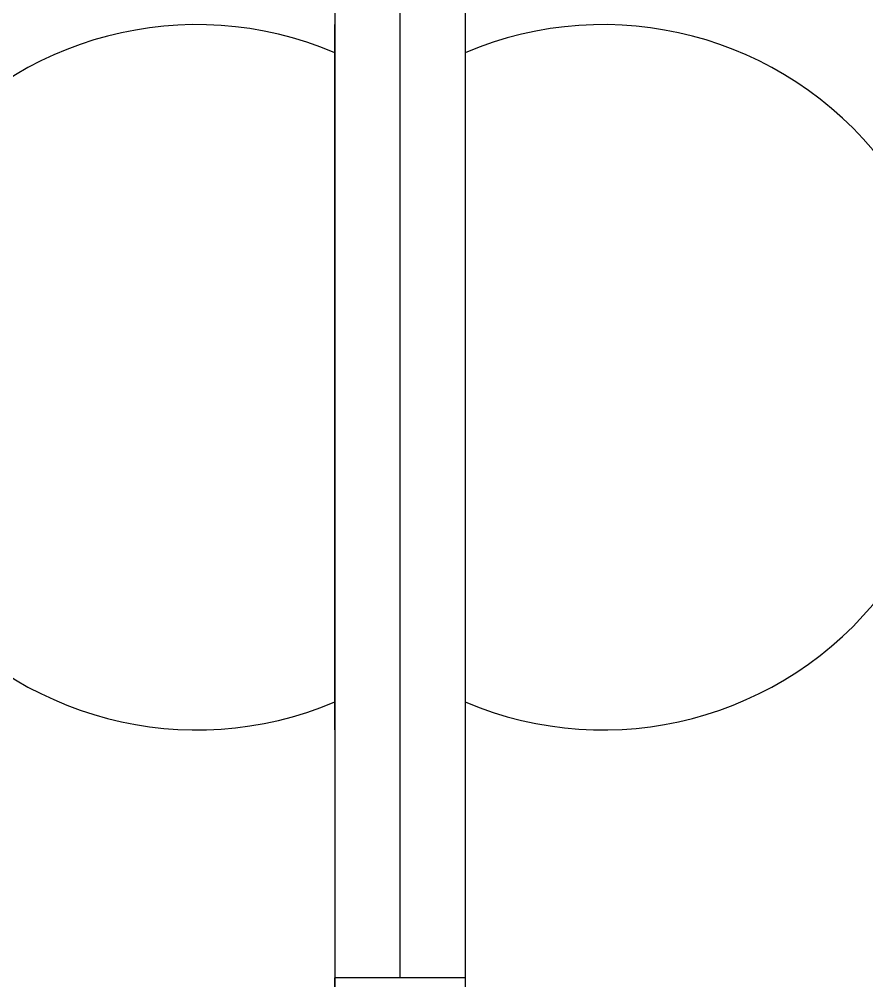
# Model space of a CAD drawing. Header units: inches. Extents: x 16928 to 514628, y -1471 to 241387.
# Drawn here: x 64893 to 65607, y 45226 to 46037 of the extents above; entities that cross this region are included whole.
import ezdxf

# ---------------------------------------------------------------- set-up
doc = ezdxf.new("R2010")
doc.units = ezdxf.units.IN
doc.header["$MEASUREMENT"] = 0
for name, color, linetype in [('ELECT', 6, 'Continuous'), ('partition', 8, 'Continuous'), ('TB', 8, 'Continuous'), ('WIN', 9, 'Continuous')]:
    doc.layers.add(name, color=color, linetype=linetype)

# ---------------------------------------------------------------- blocks, each defined once
blk = doc.blocks.new('13A SSO 300mm')
at = {"layer": 'ELECT', "color": 6}
blk.add_line((-297.44, 0), (297.44, 0), dxfattribs=at)
blk.add_arc((0, 116.33), 297.44, 336.97635, 203.02365, dxfattribs=at)

msp = doc.modelspace()

# ---------------------------------------------------------------- linework, layer by layer
at = {"layer": 'partition'}
for p, q in [((65158.56, 49110.48), (65158.56, 44130.48)), ((65268.56, 49110.48), (65268.56, 44130.48))]:
    msp.add_line(p, q, dxfattribs=at)
at = {"layer": 'WIN'}
for p, q in [((65158.56, 46178.96), (65158.56, 45228.96)), ((65213.56, 46178.96), (65213.56, 45228.96)), ((65268.56, 46178.96), (65268.56, 45228.96)), ((65158.56, 45178.96), (65158.56, 45228.96)), ((65268.56, 45228.96), (65268.56, 45178.96))]:
    msp.add_line(p, q, dxfattribs=at)
msp.add_lwpolyline([(65268.56, 45228.96), (65158.56, 45228.96)], dxfattribs=at)

# ---------------------------------------------------------------- block references
at = {"layer": 'TB', "color": 6, "linetype": 'Continuous'}
for p, rotation in [((65158.56, 45735.48), 90), ((65268.56, 45735.48), 270)]:
    msp.add_blockref('13A SSO 300mm', p, dxfattribs=dict(at, rotation=rotation))

doc.saveas('drawing.dxf')
